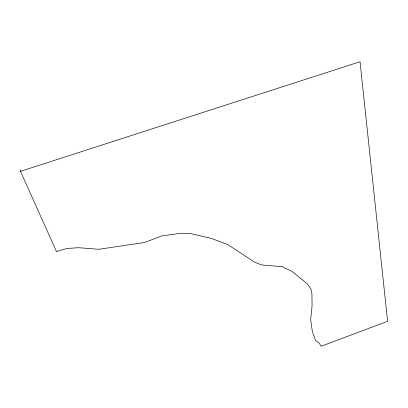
<?xml version="1.0" encoding="UTF-8"?>
<svg xmlns="http://www.w3.org/2000/svg" width="408" height="408" viewBox="0 0 408 408"><rect width="100%" height="100%" fill="white"/><g stroke="black" fill="none" stroke-linecap="round" stroke-linejoin="round"><path stroke-width="0.61" d="M20.461 171.329L360.045 61.741L387.6 321.305L321.101 346.259L319.199 343.103L315.501 340.374L312.309 331.163L310.656 319.821L312.069 305.709L311.926 293.796L310.881 289.078L307.403 283.907L291.766 271.233L284.544 267.918L282.158 266.307L278.766 266.434L261.411 264.899L254.551 262.109L227.756 244.56L211.364 238.415L190.317 233.524L181.055 233.254L161.94 235.86L144.605 242.5L98.858 249.293L78.469 247.707L66.688 248.508L56.539 251.639L20.461 171.329L20.4 169.866"/></g></svg>
